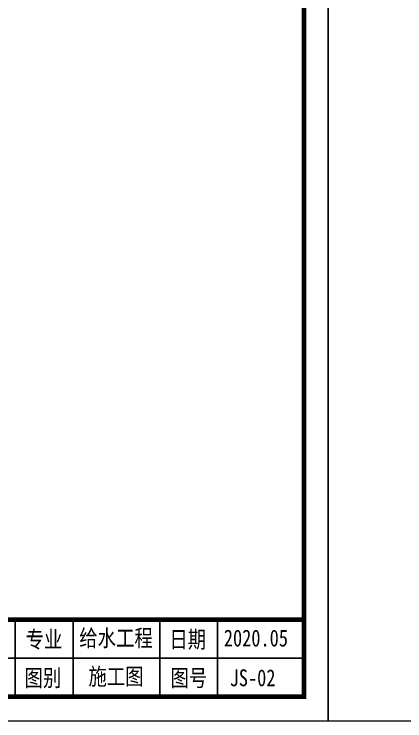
# Model space of a CAD drawing. Header units: millimetres. Extents: x 5592 to 9444, y 2362 to 3548.
# Drawn here: x 7683.2 to 7764.4, y 2721.6 to 2868.5 of the extents above; entities that cross this region are included whole.
import ezdxf
from ezdxf.enums import TextEntityAlignment as Align

# ---------------------------------------------------------------- set-up
doc = ezdxf.new("R2010")
doc.units = ezdxf.units.MM
doc.header["$LTSCALE"] = 250
doc.layers.get('0').update_dxf_attribs({"linetype": 'CONTINUOUS'})
for name, color, linetype in [('PUB_TITLE', 4, 'CONTINUOUS'), ('TK', 7, 'CONTINUOUS'), ('图框', 7, 'CONTINUOUS')]:
    doc.layers.add(name, color=color, linetype=linetype)
doc.layers.add('TWT_TITLE', color=7, linetype='CONTINUOUS', lineweight=13)
doc.styles.add('FS', font='SIMFANG.TTF', dxfattribs={"width": 0.8})

# ---------------------------------------------------------------- blocks, each defined once
blk = doc.blocks.new('A$C00DF43F2')
at = {"color": 7}
blk.add_lwpolyline([(342.5, 16.5), (342.5, 0.5)], dxfattribs=at)
at = {"layer": 'TK', "color": 7}
blk.add_line((390.5, 8.5), (89.84, 8.5), dxfattribs=at)
at = {"layer": 'TK', "color": 7, "const_width": 1}
blk.add_lwpolyline([(390.5, 0.5), (390.5, 16.5), (0.5, 16.5), (0.5, 0.5)], close=True, dxfattribs=at)
at = {"layer": 'TK', "color": 7}
for points in [[(330.5, 16.5), (330.5, 0.5)], [(360.5, 16.5), (360.5, 0.5)], [(372.5, 16.5), (372.5, 0.5)]]:
    blk.add_lwpolyline(points, dxfattribs=at)
at = {"color": 7, "style": 'FS', "width": 0.8}
for s, p in [('给水工程', (351.43, 12.7)), ('2020.05', (380.5, 12.7)), ('施工图', (351.43, 4.7))]:
    blk.add_text(s, height=3.5, dxfattribs=at).set_placement(p, align=Align.MIDDLE_CENTER)
for s, p in [('专业', (332.65, 10.66)), ('日期', (362.52, 10.66)), ('图别', (332.42, 2.66)), ('图号', (362.75, 2.66))]:
    blk.add_text(s, height=3.5, dxfattribs=at).set_placement(p)

msp = doc.modelspace()

# ---------------------------------------------------------------- linework, layer by layer
at = {"layer": 'PUB_TITLE', "color": 4, "lineweight": 13}
msp.add_lwpolyline([(7328.42, 2721.638), (7748.42, 2721.638), (7748.42, 3018.638), (7328.42, 3018.638)], close=True, dxfattribs=at)
at = {"layer": 'PUB_TITLE', "color": 4, "lineweight": 30, "const_width": 1}
msp.add_lwpolyline([(7353.42, 2726.638), (7743.42, 2726.638), (7743.42, 3013.638), (7353.42, 3013.638)], close=True, dxfattribs=at)
at = {"layer": 'TWT_TITLE', "color": 4}
msp.add_lwpolyline([(7748.42, 2721.623), (8168.42, 2721.623), (8168.42, 3018.623), (7748.42, 3018.623)], close=True, dxfattribs=at)

# ---------------------------------------------------------------- block references
at = {"color": 0}
msp.add_blockref('A$C00DF43F2', (7352.92, 2726.138), dxfattribs=at)

# ---------------------------------------------------------------- texts
at = {"layer": '图框', "color": 7, "style": 'FS', "width": 0.8}
msp.add_text('JS-02', height=3.5, dxfattribs=at).set_placement((7727.963, 2728.819))

doc.saveas('drawing.dxf')
